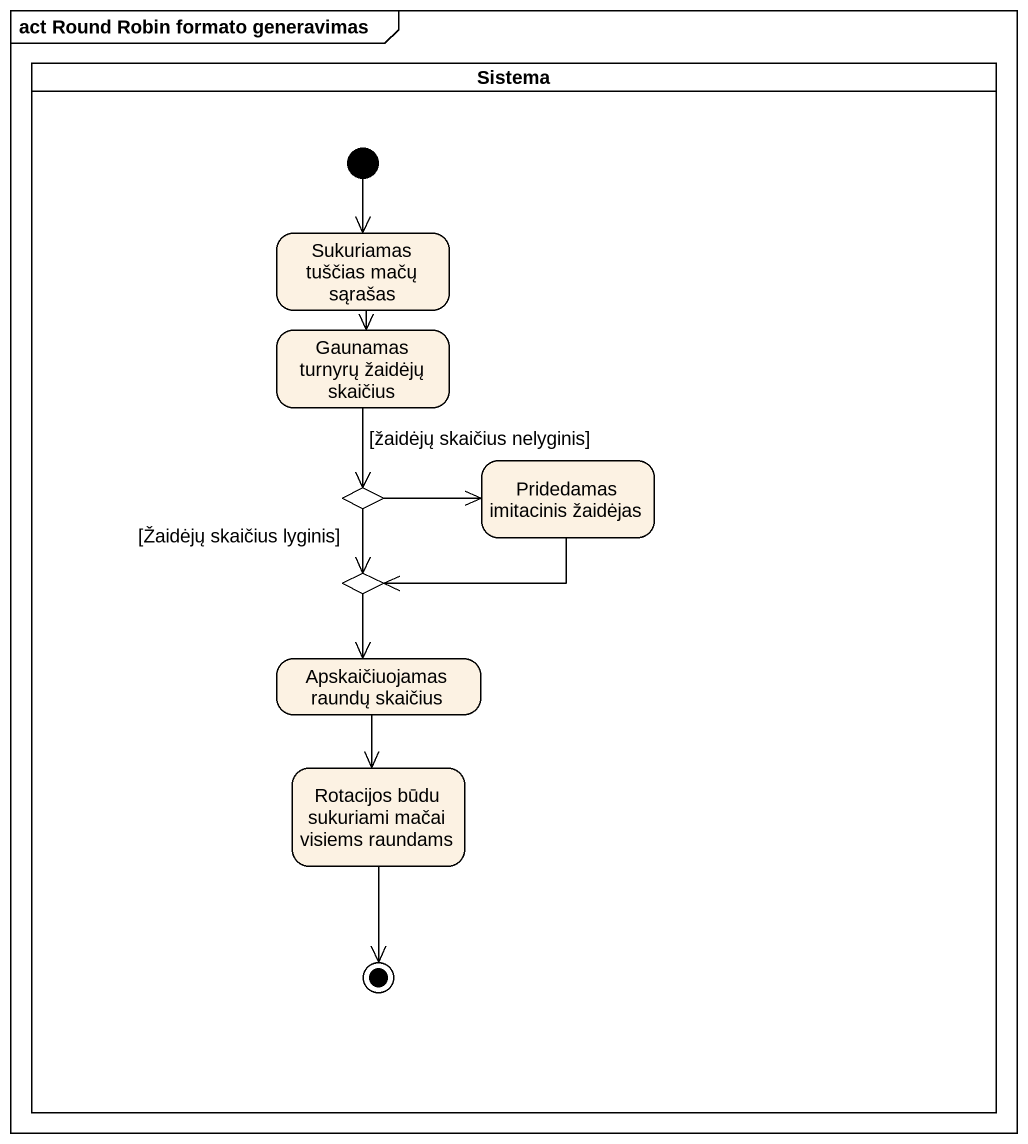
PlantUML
@startuml
mainframe act Round Robin formato generavimas
hide empty description
state Sistema <<partition>> {
  state "Sukuriamas tuščias mačų sąrašas" as Sukuriamas_tuščias_mačų
  state "Gaunamas turnyrų žaidėjų skaičius" as Gaunamas_turnyrų_žaidėjų
  state choice1 <<choice>>
  state "Pridedamas imitacinis žaidėjas" as Pridedamas_imitacinis
  state choice2 <<choice>>
  state "Apskaičiuojamas raundų skaičius" as Apskaičiuojamas_raundų
  state "Rotacijos būdu sukuriami mačai visiems raundams" as Rotacijos_būdu_sukuriami
  [*] --> Sukuriamas_tuščias_mačų
  Rotacijos_būdu_sukuriami --> [*]
}
Sukuriamas_tuščias_mačų --> Gaunamas_turnyrų_žaidėjų
Gaunamas_turnyrų_žaidėjų --> choice1 : [žaidėjų skaičius nelyginis]
choice1 -right-> Pridedamas_imitacinis
choice1 --> choice2 : [Žaidėjų skaičius lyginis]
Pridedamas_imitacinis -left-> choice2
choice2 --> Apskaičiuojamas_raundų
Apskaičiuojamas_raundų --> Rotacijos_būdu_sukuriami
@enduml
